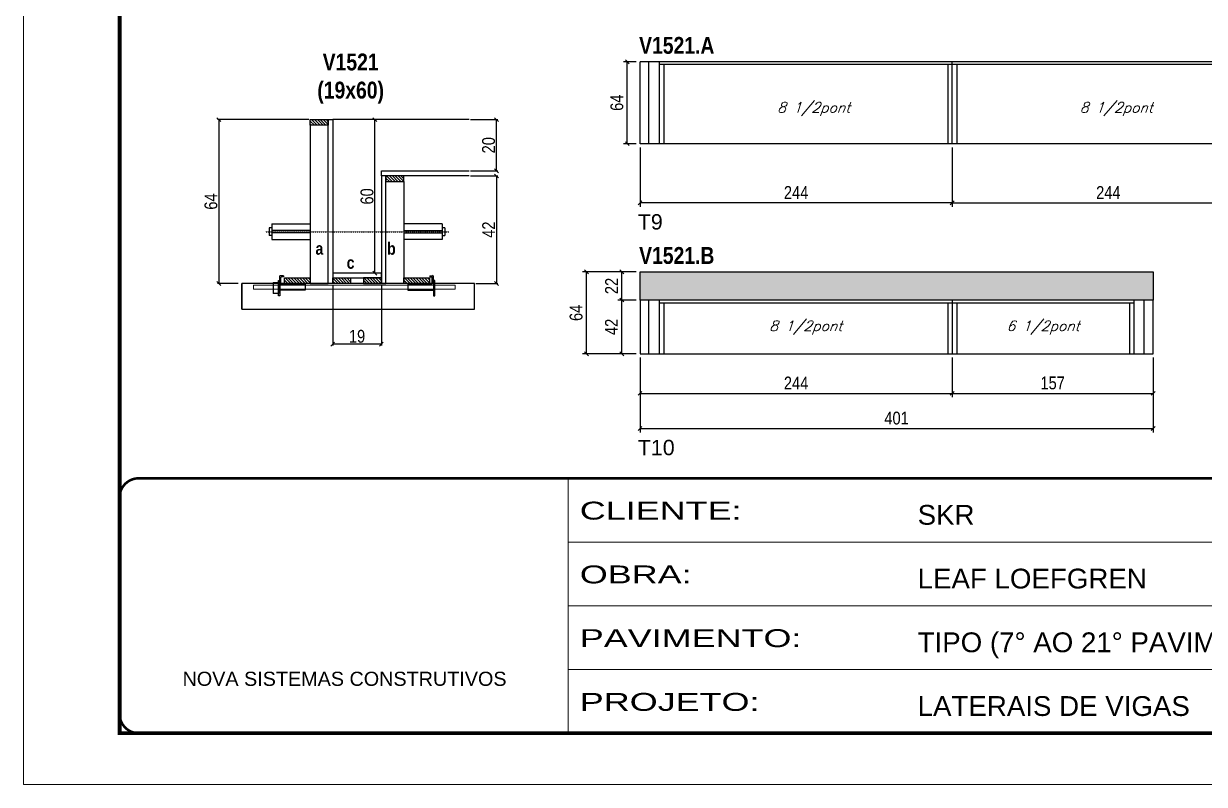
# Model space of a CAD drawing. Extents: x 3309 to 9563, y -2522 to 14608.
# Drawn here: x 3309 to 4232, y 8964 to 9558 of the extents above; entities that cross this region are included whole.
import ezdxf

# ---------------------------------------------------------------- set-up
doc = ezdxf.new("R2010")
doc.units = 0
for name, pattern in [('CONTINUO', [0]), ('DASHED', [0.75, 0.5, -0.25]), ('HIDDEN', [0.375, 0.25, -0.125])]:
    doc.linetypes.add(name, pattern=pattern)
for name, color, linetype in [('5', 5, 'Continuous'), ('barrote', 251, 'Continuous'), ('COTA', 241, 'Continuous'), ('detalhes', 4, 'Continuous'), ('NOMENCLATURA', 7, 'Continuous'), ('Painéis', 200, 'Continuous'), ('presilha', 1, 'Continuous'), ('SARR_2.2x10', 60, 'Continuous'), ('SARR_2.2x7', 40, 'Continuous'), ('SARR_3.5x7', 81, 'Continuous'), ('TENSOR', 3, 'Continuous'), ('texto', 7, 'Continuous')]:
    doc.layers.add(name, color=color, linetype=linetype)
for name, color, linetype, lineweight in [('CONCRETO', 251, 'Continuous', 25), ('Folhas', 255, 'Continuous', 9), ('SARRAFO DE PRESSAO', 251, 'DASHED', 9), ('SCO-___-LAJ', 2, 'Continuous', 0)]:
    doc.layers.add(name, color=color, linetype=linetype, lineweight=lineweight)
doc.styles.add('ARIAL', font='arial.ttf')
doc.styles.add('COTA TECNICA', font='techl___.ttf', dxfattribs={"height": 10})
doc.styles.add('COTA TECNICA 2X', font='techl___.ttf', dxfattribs={"height": 10})
doc.styles.add('Romans', font='romans.shx')
doc.styles.get("Standard").update_dxf_attribs({"font": 'arial.ttf'})
doc.styles.add('TECNICA', font='techb___.ttf', dxfattribs={"height": 10})
doc.styles.add('Tecnologia', font='')
doc.styles.get('Tecnologia').set_extended_font_data('Forgotten Futurist')
doc.dimstyles.new('PAINEL', dxfattribs={"dimtxt": 10, "dimasz": 3, "dimexe": 3, "dimexo": 3, "dimgap": 3, "dimtad": 1, "dimdec": 1, "dimzin": 12, "dimdsep": 46, "dimtxsty": 'COTA TECNICA', "dimblk1": 'OBLIQUE', "dimblk2": 'OBLIQUE', "dimsah": 1, "dimcen": 0.9, "dimclrd": 4, "dimclre": 4, "dimclrt": 240, "dimadec": 1, "dimazin": 3, "dimtfac": 1, "dimtdec": 1, "dimtmove": 0, "dimatfit": 3, "dimfxl": 1, "dimtolj": 1, "dimtzin": 12, "dimarcsym": 0})
doc.dimstyles.new('SECAO', dxfattribs={"dimscale": 0.333333, "dimtxt": 5, "dimasz": 9, "dimexe": 3, "dimexo": 3, "dimgap": 3, "dimtad": 1, "dimdec": 1, "dimlfac": 0.5, "dimzin": 12, "dimdsep": 46, "dimtxsty": 'COTA TECNICA 2X', "dimblk1": 'OBLIQUE', "dimblk2": 'OBLIQUE', "dimsah": 1, "dimcen": 0.9, "dimclrd": 4, "dimclre": 4, "dimclrt": 240, "dimadec": 1, "dimazin": 3, "dimtfac": 1, "dimtdec": 1, "dimtmove": 0, "dimatfit": 3, "dimfxl": 1, "dimtolj": 1, "dimtzin": 12, "dimarcsym": 0})
pattern_1 = [(135, (36786.496, -114157.0698), (-1.122532015, -1.122532015), [])]

# ---------------------------------------------------------------- blocks, each defined once
blk = doc.blocks.new('9999999999')
at = {"color": 30, "linetype": 'CONTINUO'}
for p, q in [((98564.56, 34230.21), (98564.56, 34429.45)), ((98564.56, 34379.64), (99583.98, 34379.64)), ((98564.56, 34329.83), (99487.98, 34329.83)), ((98564.56, 34280.02), (99487.98, 34280.02))]:
    blk.add_line(p, q, dxfattribs=at)
at = {"color": 30, "linetype": 'CONTINUO', "const_width": 2}
blk.add_lwpolyline([(99583.98, 34230.21), (99583.98, 34414.45, 0.414214), (99568.98, 34429.45), (98228.98, 34429.45, 0.414214), (98213.98, 34414.45), (98213.98, 34245.21, 0.414214), (98228.98, 34230.21), (99583.98, 34230.21)], format="xyb", dxfattribs=at)
at = {"layer": 'Folhas'}
blk.add_lwpolyline([(98138.98, 34190.21), (99623.98, 34190.21), (99623.98, 35240.21), (98138.98, 35240.21)], close=True, dxfattribs=at)
at = {"layer": 'Folhas', "color": 30, "const_width": 3}
blk.add_lwpolyline([(98213.98, 34230.21), (99583.98, 34230.21), (99583.98, 35200.21), (98213.98, 35200.21)], close=True, dxfattribs=at)
at = {"color": 7, "linetype": 'Continuous', "ltscale": 5, "style": 'ARIAL'}
for s, height, p in [('SKR', 15.483, (98837.68, 34393.13)), ('LEAF LOEFGREN', 15.4829, (98837.68, 34343.32)), ('TIPO (7° AO 21° PAVIMENTO)', 15.4829, (98837.68, 34293.51)), ('NOVA SISTEMAS CONSTRUTIVOS', 11.0592, (98263.19, 34267.21)), ('LATERAIS DE VIGAS', 15.4829, (98837.68, 34243.7))]:
    blk.add_text(s, height=height, dxfattribs=at).set_placement(p)
at = {"layer": 'Folhas', "color": 7, "style": 'Tecnologia', "width": 1.5}
for s, p in [('CLIENTE:', (98573.65, 34397.17)), ('OBRA:', (98573.65, 34347.31)), ('PAVIMENTO:', (98573.65, 34297.5)), ('PROJETO:', (98573.65, 34247.69))]:
    blk.add_text(s, height=14, dxfattribs=at).set_placement(p)
blk = doc.blocks.new('_Oblique')
at = {"color": 0, "linetype": 'ByBlock', "lineweight": -2}
blk.add_line((-0.5, -0.5), (0.5, 0.5), dxfattribs=at)
blk = doc.blocks.new('*D2028')
at = {"layer": 'COTA', "color": 4, "lineweight": -2, "transparency": 16777216}
for p, q in [((3550.96, 9354.1), (3550.96, 9306.63)), ((3588.96, 9354.1), (3588.96, 9306.63)), ((3588.96, 9307.63), (3550.96, 9307.63))]:
    blk.add_line(p, q, dxfattribs=at)
at = {"layer": 'Defpoints', "color": 0, "transparency": 16777216}
for p in [(3550.96, 9355.1), (3588.96, 9355.1), (3550.96, 9307.63)]:
    blk.add_point(p, dxfattribs=at)
at = {"layer": 'COTA', "color": 4, "lineweight": -2, "transparency": 16777216, "xscale": 3, "yscale": 3, "zscale": 3, "rotation": 180}
blk.add_blockref('_Oblique', (3550.96, 9307.63), dxfattribs=at)
at = {"layer": 'COTA', "color": 4, "lineweight": -2, "transparency": 16777216, "xscale": 3, "yscale": 3, "zscale": 3}
blk.add_blockref('_Oblique', (3588.96, 9307.63), dxfattribs=at)
at = {"layer": 'COTA', "color": 240, "transparency": 16777216, "insert": (3569.96, 9313.72), "char_height": 10, "attachment_point": 5, "style": 'COTA TECNICA 2X'}
blk.add_mtext('\\A1;19', dxfattribs=at)
blk = doc.blocks.new('PRESILHA METÁLICA 1')
at = {"layer": 'presilha'}
for p, q in [((6, 15.5), (7.5, 15.5)), ((6, -2.5), (6, 15.5)), ((7.5, 10.6), (7.5, 19.9)), ((7.5, 15.5), (7.5, -2.5)), ((12, 21), (8.6, 21)), ((9, 11.6), (9, 18.9)), ((12, 19.5), (9.6, 19.5)), ((12, 21), (12, 19.5)), ((0, 13), (6, 13)), ((0, 13), (0, 0)), ((6, 0), (0, 0)), ((6, 13), (6, 0)), ((37.5, 4.1), (7.5, 4.1)), ((37.5, 11), (9.6, 11)), ((37.5, 11), (37.5, 4.1)), ((7.5, -2.5), (6, -2.5))]:
    blk.add_line(p, q, dxfattribs=at)
for centre, radius, start, end in [((8.6, 19.9), 1.14, 90, 180), ((9.6, 18.9), 0.57, 90, 180), ((9.6, 11.6), 0.57, 180, 270)]:
    blk.add_arc(centre, radius, start, end, dxfattribs=at)
blk = doc.blocks.new('PRESILHA METÁLICA 2')
at = {"layer": 'presilha'}
for p, q in [((-5.2, 23.5), (-5.2, 22)), ((-5.2, 23.5), (-1.9, 23.5)), ((-5.2, 22), (-2.8, 22)), ((-2.2, 14.1), (-2.2, 21.4)), ((0.8, 18), (-0.8, 18)), ((-0.8, 18), (-0.8, 0)), ((-0.8, 14.6), (-0.8, 22.4)), ((0.8, 0), (0.8, 18)), ((-30.8, 13.5), (-30.8, 6.6)), ((-30.8, 13.5), (-2.8, 13.5)), ((-30.8, 6.6), (-0.8, 6.6)), ((-0.8, 0), (0.8, 0))]:
    blk.add_line(p, q, dxfattribs=at)
for centre, radius, start, end in [((-2.8, 21.4), 0.57, 0, 90), ((-2.8, 14.1), 0.57, 270, 0), ((-1.9, 22.4), 1.14, 0, 90)]:
    blk.add_arc(centre, radius, start, end, dxfattribs=at)
blk = doc.blocks.new('*D2029')
at = {"layer": 'COTA', "color": 4, "lineweight": -2, "transparency": 16777216}
for p, q in [((3532.36, 9483.1), (3460.91, 9483.1)), ((3461.91, 9483.1), (3461.91, 9355.1)), ((3477.14, 9355.1), (3460.91, 9355.1))]:
    blk.add_line(p, q, dxfattribs=at)
at = {"layer": 'Defpoints', "color": 0, "transparency": 16777216}
for p in [(3533.36, 9483.1), (3461.91, 9355.1), (3478.14, 9355.1)]:
    blk.add_point(p, dxfattribs=at)
at = {"layer": 'COTA', "color": 4, "lineweight": -2, "transparency": 16777216, "xscale": 3, "yscale": 3, "zscale": 3}
for p, rotation in [((3461.91, 9483.1), 90), ((3461.91, 9355.1), 270)]:
    blk.add_blockref('_Oblique', p, dxfattribs=dict(at, rotation=rotation))
at = {"layer": 'COTA', "color": 240, "transparency": 16777216, "insert": (3455.81, 9419.1), "char_height": 10, "attachment_point": 5, "rotation": 90, "style": 'COTA TECNICA 2X'}
blk.add_mtext('\\A1;64', dxfattribs=at)
blk = doc.blocks.new('*D2030')
at = {"layer": 'COTA', "color": 4, "lineweight": -2, "transparency": 16777216}
for p, q in [((3658.66, 9439.1), (3679.88, 9439.1)), ((3678.88, 9439.1), (3678.88, 9355.1)), ((3662.77, 9355.1), (3679.88, 9355.1))]:
    blk.add_line(p, q, dxfattribs=at)
at = {"layer": 'Defpoints', "color": 0, "transparency": 16777216}
for p in [(3657.66, 9439.1), (3661.77, 9355.1), (3678.88, 9355.1)]:
    blk.add_point(p, dxfattribs=at)
at = {"layer": 'COTA', "color": 4, "lineweight": -2, "transparency": 16777216, "xscale": 3, "yscale": 3, "zscale": 3}
for p, rotation in [((3678.88, 9439.1), 90), ((3678.88, 9355.1), 270)]:
    blk.add_blockref('_Oblique', p, dxfattribs=dict(at, rotation=rotation))
at = {"layer": 'COTA', "color": 240, "transparency": 16777216, "insert": (3672.8, 9397.1), "char_height": 10, "attachment_point": 5, "rotation": 90, "style": 'COTA TECNICA 2X'}
blk.add_mtext('\\A1;42', dxfattribs=at)
blk = doc.blocks.new('*D2031')
at = {"layer": 'COTA', "color": 4, "lineweight": -2, "transparency": 16777216}
for p, q in [((3587.96, 9483.1), (3582.88, 9483.1)), ((3583.88, 9363.1), (3583.88, 9483.1)), ((3587.96, 9363.1), (3582.88, 9363.1))]:
    blk.add_line(p, q, dxfattribs=at)
at = {"layer": 'Defpoints', "color": 0, "transparency": 16777216}
for p in [(3583.88, 9483.1), (3588.96, 9483.1), (3588.96, 9363.1)]:
    blk.add_point(p, dxfattribs=at)
at = {"layer": 'COTA', "color": 4, "lineweight": -2, "transparency": 16777216, "xscale": 3, "yscale": 3, "zscale": 3}
for p, rotation in [((3583.88, 9483.1), 90), ((3583.88, 9363.1), 270)]:
    blk.add_blockref('_Oblique', p, dxfattribs=dict(at, rotation=rotation))
at = {"layer": 'COTA', "color": 240, "transparency": 16777216, "insert": (3577.78, 9423.1), "char_height": 10, "attachment_point": 5, "rotation": 90, "style": 'COTA TECNICA 2X'}
blk.add_mtext('\\A1;60', dxfattribs=at)
blk = doc.blocks.new('*D2032')
at = {"layer": 'COTA', "color": 4, "lineweight": -2, "transparency": 16777216}
for p, q in [((3658.66, 9483.1), (3679.88, 9483.1)), ((3678.88, 9443.1), (3678.88, 9483.1)), ((3658.66, 9443.1), (3679.88, 9443.1))]:
    blk.add_line(p, q, dxfattribs=at)
at = {"layer": 'Defpoints', "color": 0, "transparency": 16777216}
for p in [(3657.66, 9483.1), (3678.88, 9483.1), (3657.66, 9443.1)]:
    blk.add_point(p, dxfattribs=at)
at = {"layer": 'COTA', "color": 4, "lineweight": -2, "transparency": 16777216, "xscale": 3, "yscale": 3, "zscale": 3}
for p, rotation in [((3678.88, 9483.1), 90), ((3678.88, 9443.1), 270)]:
    blk.add_blockref('_Oblique', p, dxfattribs=dict(at, rotation=rotation))
at = {"layer": 'COTA', "color": 240, "transparency": 16777216, "insert": (3672.77, 9463.1), "char_height": 10, "attachment_point": 5, "rotation": 90, "style": 'COTA TECNICA 2X'}
blk.add_mtext('\\A1;20', dxfattribs=at)
blk = doc.blocks.new('*D2033')
at = {"layer": 'COTA', "color": 4, "linetype": 'ByBlock', "lineweight": -2, "transparency": 16777216}
for p, q in [((3791.1, 9461.31), (3791.1, 9415.06)), ((4035.1, 9461.31), (4035.1, 9415.06)), ((4035.1, 9418.06), (3791.1, 9418.06))]:
    blk.add_line(p, q, dxfattribs=at)
at = {"layer": 'Defpoints', "color": 0, "linetype": 'ByBlock', "transparency": 16777216}
for p in [(3791.1, 9464.31), (4035.1, 9464.31), (3791.1, 9418.06)]:
    blk.add_point(p, dxfattribs=at)
at = {"layer": 'COTA', "color": 4, "linetype": 'ByBlock', "lineweight": -2, "transparency": 16777216, "xscale": 3, "yscale": 3, "zscale": 3, "rotation": 180}
blk.add_blockref('_Oblique', (3791.1, 9418.06), dxfattribs=at)
at = {"layer": 'COTA', "color": 4, "linetype": 'ByBlock', "lineweight": -2, "transparency": 16777216, "xscale": 3, "yscale": 3, "zscale": 3}
blk.add_blockref('_Oblique', (4035.1, 9418.06), dxfattribs=at)
at = {"layer": 'COTA', "color": 240, "linetype": 'ByBlock', "transparency": 16777216, "insert": (3913.1, 9426.13), "char_height": 10, "attachment_point": 5, "style": 'COTA TECNICA'}
blk.add_mtext('\\A1;244', dxfattribs=at)
blk = doc.blocks.new('*D2034')
at = {"layer": 'COTA', "color": 4, "lineweight": -2, "transparency": 16777216}
for p, q in [((4035.1, 9461.31), (4035.1, 9415.06)), ((4279.1, 9461.31), (4279.1, 9415.06)), ((4035.1, 9418.06), (4279.1, 9418.06))]:
    blk.add_line(p, q, dxfattribs=at)
at = {"layer": 'Defpoints', "color": 0, "transparency": 16777216}
for p in [(4035.1, 9464.31, 0), (4279.1, 9464.31, 0), (4279.1, 9418.06)]:
    blk.add_point(p, dxfattribs=at)
at = {"layer": 'COTA', "color": 4, "lineweight": -2, "transparency": 16777216, "xscale": 3, "yscale": 3, "zscale": 3, "rotation": 180}
blk.add_blockref('_Oblique', (4035.1, 9418.06), dxfattribs=at)
at = {"layer": 'COTA', "color": 4, "lineweight": -2, "transparency": 16777216, "xscale": 3, "yscale": 3, "zscale": 3}
blk.add_blockref('_Oblique', (4279.1, 9418.06), dxfattribs=at)
at = {"layer": 'COTA', "color": 240, "transparency": 16777216, "insert": (4157.1, 9426.13), "char_height": 10, "attachment_point": 5, "style": 'COTA TECNICA'}
blk.add_mtext('\\A1;244', dxfattribs=at)
blk = doc.blocks.new('*D2038')
at = {"layer": 'COTA', "color": 4, "lineweight": -2, "transparency": 16777216}
for p, q in [((3788.1, 9528.31), (3778.15, 9528.31)), ((3781.15, 9464.31), (3781.15, 9528.31)), ((3788.1, 9464.31), (3778.15, 9464.31))]:
    blk.add_line(p, q, dxfattribs=at)
at = {"layer": 'Defpoints', "color": 0, "transparency": 16777216}
for p in [(3781.15, 9528.31), (3791.1, 9528.31), (3791.1, 9464.31)]:
    blk.add_point(p, dxfattribs=at)
at = {"layer": 'COTA', "color": 4, "lineweight": -2, "transparency": 16777216, "xscale": 3, "yscale": 3, "zscale": 3}
for p, rotation in [((3781.15, 9528.31), 90), ((3781.15, 9464.31), 270)]:
    blk.add_blockref('_Oblique', p, dxfattribs=dict(at, rotation=rotation))
at = {"layer": 'COTA', "color": 240, "transparency": 16777216, "insert": (3773.05, 9496.31), "char_height": 10, "attachment_point": 5, "rotation": 90, "style": 'COTA TECNICA'}
blk.add_mtext('\\A1;64', dxfattribs=at)
blk = doc.blocks.new('*D2039')
at = {"layer": 'COTA', "color": 4, "lineweight": -2, "transparency": 16777216}
for p, q in [((3788.1, 9342.1), (3773.83, 9342.1)), ((3776.83, 9300.1), (3776.83, 9342.1)), ((3788.1, 9300.1), (3773.83, 9300.1))]:
    blk.add_line(p, q, dxfattribs=at)
at = {"layer": 'Defpoints', "color": 0, "transparency": 16777216}
for p in [(3776.83, 9342.1), (3791.1, 9342.1), (3791.1, 9300.1)]:
    blk.add_point(p, dxfattribs=at)
at = {"layer": 'COTA', "color": 4, "lineweight": -2, "transparency": 16777216, "xscale": 3, "yscale": 3, "zscale": 3}
for p, rotation in [((3776.83, 9342.1), 90), ((3776.83, 9300.1), 270)]:
    blk.add_blockref('_Oblique', p, dxfattribs=dict(at, rotation=rotation))
at = {"layer": 'COTA', "color": 240, "transparency": 16777216, "insert": (3768.76, 9321.1), "char_height": 10, "attachment_point": 5, "rotation": 90, "style": 'COTA TECNICA'}
blk.add_mtext('\\A1;42', dxfattribs=at)
blk = doc.blocks.new('*D2040')
at = {"layer": 'COTA', "color": 4, "lineweight": -2, "transparency": 16777216}
for p, q in [((3791.1, 9297.1), (3791.1, 9238.69)), ((4192.1, 9297.1), (4192.1, 9238.69)), ((3791.1, 9241.69), (4192.1, 9241.69))]:
    blk.add_line(p, q, dxfattribs=at)
at = {"layer": 'Defpoints', "color": 0, "transparency": 16777216}
for p in [(3791.1, 9300.1), (4192.1, 9300.1), (4192.1, 9241.69)]:
    blk.add_point(p, dxfattribs=at)
at = {"layer": 'COTA', "color": 4, "lineweight": -2, "transparency": 16777216, "xscale": 3, "yscale": 3, "zscale": 3, "rotation": 180}
blk.add_blockref('_Oblique', (3791.1, 9241.69), dxfattribs=at)
at = {"layer": 'COTA', "color": 4, "lineweight": -2, "transparency": 16777216, "xscale": 3, "yscale": 3, "zscale": 3}
blk.add_blockref('_Oblique', (4192.1, 9241.69), dxfattribs=at)
at = {"layer": 'COTA', "color": 240, "transparency": 16777216, "insert": (3991.6, 9249.79), "char_height": 10, "attachment_point": 5, "style": 'COTA TECNICA'}
blk.add_mtext('\\A1;401', dxfattribs=at)
blk = doc.blocks.new('*D2041')
at = {"layer": 'COTA', "color": 4, "lineweight": -2, "transparency": 16777216}
for p, q in [((3791.1, 9297.1), (3791.1, 9266.18)), ((4035.1, 9297.1), (4035.1, 9266.18)), ((3791.1, 9269.18), (4035.1, 9269.18))]:
    blk.add_line(p, q, dxfattribs=at)
at = {"layer": 'Defpoints', "color": 0, "transparency": 16777216}
for p in [(3791.1, 9300.1), (4035.1, 9300.1), (4035.1, 9269.18)]:
    blk.add_point(p, dxfattribs=at)
at = {"layer": 'COTA', "color": 4, "lineweight": -2, "transparency": 16777216, "xscale": 3, "yscale": 3, "zscale": 3, "rotation": 180}
blk.add_blockref('_Oblique', (3791.1, 9269.18), dxfattribs=at)
at = {"layer": 'COTA', "color": 4, "lineweight": -2, "transparency": 16777216, "xscale": 3, "yscale": 3, "zscale": 3}
blk.add_blockref('_Oblique', (4035.1, 9269.18), dxfattribs=at)
at = {"layer": 'COTA', "color": 240, "transparency": 16777216, "insert": (3913.1, 9277.25), "char_height": 10, "attachment_point": 5, "style": 'COTA TECNICA'}
blk.add_mtext('\\A1;244', dxfattribs=at)
blk = doc.blocks.new('*D2042')
at = {"layer": 'COTA', "color": 4, "lineweight": -2, "transparency": 16777216}
for p, q in [((4035.1, 9297.1), (4035.1, 9266.18)), ((4192.1, 9297.1), (4192.1, 9266.18)), ((4035.1, 9269.18), (4192.1, 9269.18))]:
    blk.add_line(p, q, dxfattribs=at)
at = {"layer": 'Defpoints', "color": 0, "transparency": 16777216}
for p in [(4035.1, 9300.1), (4192.1, 9300.1), (4192.1, 9269.18)]:
    blk.add_point(p, dxfattribs=at)
at = {"layer": 'COTA', "color": 4, "lineweight": -2, "transparency": 16777216, "xscale": 3, "yscale": 3, "zscale": 3, "rotation": 180}
blk.add_blockref('_Oblique', (4035.1, 9269.18), dxfattribs=at)
at = {"layer": 'COTA', "color": 4, "lineweight": -2, "transparency": 16777216, "xscale": 3, "yscale": 3, "zscale": 3}
blk.add_blockref('_Oblique', (4192.1, 9269.18), dxfattribs=at)
at = {"layer": 'COTA', "color": 240, "transparency": 16777216, "insert": (4113.6, 9277.29), "char_height": 10, "attachment_point": 5, "style": 'COTA TECNICA'}
blk.add_mtext('\\A1;157', dxfattribs=at)
blk = doc.blocks.new('*D2046')
at = {"layer": 'COTA', "color": 4, "lineweight": -2, "transparency": 16777216}
for p, q in [((3788.1, 9364.1), (3773.83, 9364.1)), ((3776.83, 9342.1), (3776.83, 9364.1)), ((3788.1, 9342.1), (3773.83, 9342.1))]:
    blk.add_line(p, q, dxfattribs=at)
at = {"layer": 'Defpoints', "color": 0, "transparency": 16777216}
for p in [(3776.83, 9364.1), (3791.1, 9364.1), (3791.1, 9342.1)]:
    blk.add_point(p, dxfattribs=at)
at = {"layer": 'COTA', "color": 4, "lineweight": -2, "transparency": 16777216, "xscale": 3, "yscale": 3, "zscale": 3}
for p, rotation in [((3776.83, 9364.1), 90), ((3776.83, 9342.1), 270)]:
    blk.add_blockref('_Oblique', p, dxfattribs=dict(at, rotation=rotation))
at = {"layer": 'COTA', "color": 240, "transparency": 16777216, "insert": (3768.83, 9353.1), "char_height": 10, "attachment_point": 5, "rotation": 90, "style": 'COTA TECNICA'}
blk.add_mtext('\\A1;22', dxfattribs=at)
blk = doc.blocks.new('*D2047')
at = {"layer": 'COTA', "color": 4, "lineweight": -2, "transparency": 16777216}
for p, q in [((3788.1, 9364.1), (3746.27, 9364.1)), ((3749.27, 9300.1), (3749.27, 9364.1)), ((3788.1, 9300.1), (3746.27, 9300.1))]:
    blk.add_line(p, q, dxfattribs=at)
at = {"layer": 'Defpoints', "color": 0, "transparency": 16777216}
for p in [(3749.27, 9364.1), (3791.1, 9364.1), (3791.1, 9300.1)]:
    blk.add_point(p, dxfattribs=at)
at = {"layer": 'COTA', "color": 4, "lineweight": -2, "transparency": 16777216, "xscale": 3, "yscale": 3, "zscale": 3}
for p, rotation in [((3749.27, 9364.1), 90), ((3749.27, 9300.1), 270)]:
    blk.add_blockref('_Oblique', p, dxfattribs=dict(at, rotation=rotation))
at = {"layer": 'COTA', "color": 240, "transparency": 16777216, "insert": (3741.17, 9332.1), "char_height": 10, "attachment_point": 5, "rotation": 90, "style": 'COTA TECNICA'}
blk.add_mtext('\\A1;64', dxfattribs=at)

msp = doc.modelspace()

# ---------------------------------------------------------------- hatches: boundary and pattern name
at = {"layer": 'COTA'}
h = msp.add_hatch(dxfattribs=at)
h.set_pattern_fill('AR-CONC', color=256, scale=0.03)
h.set_pattern_definition([(50, (-3189.9875, -378.879), (5.46554, -0.4781726), [0.5715, -6.2865]), (355, (-3189.9875, -378.879), (-1.0573026, 5.7317054), [0.4572, -5.0292175]), (100.451445, (-3189.532, -378.919), (4.4082374, 5.2535326), [0.4857003, -5.3427073]), (46.1842, (-3189.9875, -377.355), (8.1323712, -1.26127), [0.85725, -9.42975]), (96.63556, (-3189.31, -377.46), (7.122124, 7.4227837), [0.7285507, -8.014068]), (351.18415, (-3189.9875, -377.355), (7.122124, 7.422784), [0.685799, -7.543792]), (21, (-3189.2255, -377.736), (4.5484317, -3.067956), [0.5715, -6.2865]), (326, (-3189.2255, -377.736), (1.8540609, 5.525639), [0.4572, -5.0292]), (71.451445, (-3188.8465, -377.992), (6.4024926, 2.457683), [0.4857003, -5.3426981]), (37.5, (-3189.9875, -378.8791), (0.0926581, 2.53665117), [0, -4.96824, 0, -5.1054, 0, -5.04825]), (7.5, (-3189.9875, -378.8791), (2.0045899, 3.00541724), [0, -2.91084, 0, -4.85394, 0, -1.92405]), (327.5, (-3191.6868, -378.8791), (4.06771786, -0.17186232), [0, -1.905, 0, -5.9436, 0, -7.8867]), (317.5, (-3192.4488, -378.879), (4.4438754, 0.7627947), [0, -2.4765, 0, -3.94716, 0, -5.6007])])
h.paths.add_polyline_path([(4192.1, 9342.1), (4192.1, 9364.1), (3791.1, 9364.1), (3791.1, 9342.1)])
at = {"layer": 'SARR_2.2x10'}
h = msp.add_hatch(dxfattribs=at)
h.set_pattern_fill('ANSI31', color=256, scale=0.5, angle=90)
h.set_pattern_definition([(135, (36706.896, -114157.0698), (-1.122532015, -1.122532015), [])])
h.paths.add_polyline_path([(3513.36, 9359.5), (3513.36, 9355.1), (3533.36, 9355.1), (3533.36, 9359.5)])
h = msp.add_hatch(dxfattribs=at)
h.set_pattern_fill('ANSI31', color=256, scale=0.5, angle=90)
h.set_pattern_definition([(135, (36800.096, -114157.0698), (-1.122532015, -1.122532015), [])])
h.paths.add_polyline_path([(3606.56, 9359.5), (3606.56, 9355.1), (3626.56, 9355.1), (3626.56, 9359.5)])
at = {"layer": 'SARR_2.2x7'}
h = msp.add_hatch(dxfattribs=at)
h.set_pattern_fill('ANSI31', color=256, scale=0.5, angle=90)
h.set_pattern_definition([(135, (36720.896, -114033.4698), (-1.122532015, -1.122532015), [])])
h.paths.add_polyline_path([(3547.36, 9483.1), (3547.36, 9478.7), (3533.36, 9478.7), (3533.36, 9483.1)])
h = msp.add_hatch(dxfattribs=at)
h.set_pattern_fill('ANSI31', color=256, scale=0.5, angle=90)
h.set_pattern_definition([(135, (36700.896, -114077.4698), (-1.122532015, -1.122532015), [])])
h.paths.add_polyline_path([(3592.56, 9439.1), (3592.56, 9434.7), (3606.56, 9434.7), (3606.56, 9439.1)])
h = msp.add_hatch(dxfattribs=at)
h.set_pattern_fill('ANSI31', color=256, scale=0.5, angle=90)
h.set_pattern_definition(pattern_1)
h.paths.add_polyline_path([(3564.96, 9355.1), (3564.96, 9359.5), (3550.96, 9359.5), (3550.96, 9355.1)])
h = msp.add_hatch(dxfattribs=at)
h.set_pattern_fill('ANSI31', color=256, scale=0.5, angle=90)
h.set_pattern_definition(pattern_1)
h.paths.add_polyline_path([(3574.96, 9359.5), (3574.96, 9355.1), (3588.96, 9355.1), (3588.96, 9359.5)])

# ---------------------------------------------------------------- linework, layer by layer
at = {"ltscale": 3}
for p, q in [((3501.36, 9398.55), (3501.36, 9392.55)), ((3503.36, 9398.55), (3501.36, 9398.55)), ((3503.36, 9401.55), (3503.36, 9389.55)), ((3503.36, 9401.55), (3533.36, 9401.55)), ((3533.36, 9396.55), (3503.36, 9396.55)), ((3533.36, 9394.55), (3503.36, 9394.55)), ((3636.56, 9401.55), (3606.56, 9401.55)), ((3606.56, 9396.55), (3636.56, 9396.55)), ((3606.56, 9394.55), (3636.56, 9394.55)), ((3636.56, 9401.55), (3636.56, 9389.55)), ((3638.56, 9398.55), (3636.56, 9398.55)), ((3638.56, 9398.55), (3638.56, 9392.55)), ((3503.36, 9392.55), (3501.36, 9392.55)), ((3503.36, 9389.55), (3533.36, 9389.55)), ((3636.56, 9389.55), (3606.56, 9389.55)), ((3636.56, 9392.55), (3638.56, 9392.55))]:
    msp.add_line(p, q, dxfattribs=at)
at = {"layer": 'barrote'}
msp.add_lwpolyline([(3479.9, 9335.1), (3661.82, 9335.1), (3661.82, 9355.1), (3479.9, 9355.1)], close=True, dxfattribs=at)
at = {"layer": 'CONCRETO', "linetype": 'Continuous'}
msp.add_line((3657.66, 9483.1), (3550.96, 9483.1), dxfattribs=at)
at = {"layer": 'COTA'}
for p, q in [((3791.1, 9342.1, 0), (3791.1, 9364.1, 0)), ((3791.1, 9364.1, 0), (4192.1, 9364.1, 0)), ((4192.1, 9364.1, 0), (4192.1, 9342.1, 0))]:
    msp.add_line(p, q, dxfattribs=at)
at = {"layer": 'detalhes', "color": 250}
msp.add_line((3479.9, 9335.1), (3479.9, 9355.1), dxfattribs=at)
at = {"layer": 'Painéis', "linetype": 'ByBlock'}
for p, q in [((4551.1, 9528.31, 0), (3791.1, 9528.31, 0)), ((3791.1, 9464.31, 0), (3791.1, 9528.31, 0)), ((4035.1, 9464.31, 0), (4035.1, 9528.31, 0)), ((4551.1, 9464.31, 0), (3791.1, 9464.31, 0)), ((4192.1, 9342.1, 0), (3791.1, 9342.1, 0)), ((3791.1, 9342.1, 0), (3791.1, 9300.1, 0)), ((4035.1, 9342.1, 0), (4035.1, 9300.1, 0)), ((4192.1, 9300.1, 0), (4192.1, 9342.1, 0)), ((3791.1, 9300.1, 0), (4192.1, 9300.1, 0))]:
    msp.add_line(p, q, dxfattribs=at)
at = {"layer": 'Painéis', "linetype": 'Continuous'}
for points in [[(3547.36, 9355.1), (3547.36, 9483.1), (3550.96, 9483.1), (3550.96, 9355.1)], [(3592.56, 9355.1), (3592.56, 9439.1), (3588.96, 9439.1), (3588.96, 9355.1)], [(3588.96, 9363.1), (3550.96, 9363.1), (3550.96, 9359.5), (3588.96, 9359.5)]]:
    msp.add_lwpolyline(points, close=True, dxfattribs=at)
at = {"layer": 'Painéis', "linetype": 'Continuous', "elevation": 0}
msp.add_lwpolyline([(3657.66, 9439.1), (3588.96, 9439.1), (3588.96, 9443.1), (3657.66, 9443.1)], dxfattribs=at)
at = {"layer": 'SARR_2.2x10'}
for points in [[(3513.36, 9359.5), (3533.36, 9359.5), (3533.36, 9355.1), (3513.36, 9355.1)], [(3606.56, 9359.5), (3626.56, 9359.5), (3626.56, 9355.1), (3606.56, 9355.1)]]:
    msp.add_lwpolyline(points, close=True, dxfattribs=at)
at = {"layer": 'SARR_2.2x7', "linetype": 'Continuous'}
for p, q in [((3798.1, 9464.31, 0), (3798.1, 9528.31, 0)), ((4035.1, 9526.11, 0), (3806.1, 9526.11, 0)), ((4279.1, 9526.11, 0), (4035.1, 9526.11, 0)), ((3798.1, 9300.1, 0), (3798.1, 9342.1, 0)), ((3806.1, 9339.9, 0), (4035.1, 9339.9, 0)), ((4035.1, 9339.9, 0), (4177.1, 9339.9, 0)), ((4185.1, 9300.1, 0), (4185.1, 9342.1, 0))]:
    msp.add_line(p, q, dxfattribs=at)
at = {"layer": 'SARR_2.2x7', "elevation": 0}
for points in [[(3533.36, 9483.1), (3547.36, 9483.1), (3547.36, 9478.7), (3533.36, 9478.7)], [(3606.56, 9439.1), (3592.56, 9439.1), (3592.56, 9434.7), (3606.56, 9434.7)]]:
    msp.add_lwpolyline(points, close=True, dxfattribs=at)
at = {"layer": 'SARR_2.2x7'}
for points in [[(3550.96, 9359.5), (3564.96, 9359.5), (3564.96, 9355.1), (3550.96, 9355.1)], [(3588.96, 9359.5), (3574.96, 9359.5), (3574.96, 9355.1), (3588.96, 9355.1)]]:
    msp.add_lwpolyline(points, close=True, dxfattribs=at)
at = {"layer": 'SARR_3.5x7'}
for p, q in [((3806.1, 9528.31, 0), (3806.1, 9464.31, 0)), ((3809.6, 9526.11, 0), (3809.6, 9464.31, 0)), ((4031.6, 9526.11, 0), (4031.6, 9464.31, 0)), ((4038.6, 9526.11, 0), (4038.6, 9464.31, 0)), ((3806.1, 9342.1, 0), (3806.1, 9300.1, 0)), ((3809.6, 9339.9, 0), (3809.6, 9300.1, 0)), ((4031.6, 9339.9, 0), (4031.6, 9300.1, 0)), ((4038.6, 9339.9, 0), (4038.6, 9300.1, 0)), ((4173.6, 9339.9, 0), (4173.6, 9300.1, 0)), ((4177.1, 9342.1, 0), (4177.1, 9300.1, 0))]:
    msp.add_line(p, q, dxfattribs=at)
for points in [[(3547.36, 9478.7), (3533.36, 9478.7), (3533.36, 9355.1), (3547.36, 9355.1)], [(3592.56, 9434.7), (3606.56, 9434.7), (3606.56, 9355.1), (3592.56, 9355.1)]]:
    msp.add_lwpolyline(points, close=True, dxfattribs=at)
at = {"layer": 'SCO-___-LAJ', "color": 1}
msp.add_lwpolyline([(3488.9, 9353.77), (3646.74, 9353.77), (3646.74, 9350.57), (3488.9, 9350.57)], close=True, dxfattribs=at)
at = {"layer": 'TENSOR', "linetype": 'HIDDEN', "ltscale": 0.5}
msp.add_line((3498.36, 9395.55), (3641.86, 9395.55), dxfattribs=at)

# ---------------------------------------------------------------- block references
at = {"layer": 'presilha', "xscale": 0.6666666666666666, "yscale": 0.6666666666666666, "zscale": 0.6666666666666666}
for name, p in [('PRESILHA METÁLICA 1', (3504.49, 9347.13)), ('PRESILHA METÁLICA 2', (3630.24, 9345.47))]:
    msp.add_blockref(name, p, dxfattribs=at)
at = {"layer": 'SARRAFO DE PRESSAO', "color": 6, "linetype": 'ByBlock'}
msp.add_blockref('9999999999', (-94829.61, -25226.65), dxfattribs=at)

# ---------------------------------------------------------------- texts
at = {"layer": '5', "linetype": 'Continuous'}
for s, p in [('T9', (3789.31, 9397.22, 0)), ('T10', (3789.31, 9220.85, 0))]:
    msp.add_text(s, height=12, rotation=0.00004, dxfattribs=at).set_placement(p)
at = {"layer": 'detalhes', "style": 'TECNICA'}
for s, p in [('a', (3537.48, 9377.54)), ('b', (3593.46, 9377.53)), ('c', (3561.85, 9366.57))]:
    msp.add_text(s, height=9.6, dxfattribs=at).set_placement(p)
at = {"layer": 'NOMENCLATURA', "style": 'TECNICA'}
for s, p in [('V1521.A', (3790.39, 9534.55, 0)), ('V1521.B', (3790.39, 9370.34, 0))]:
    msp.add_text(s, height=13.2, dxfattribs=at).set_placement(p)
at = {"layer": 'NOMENCLATURA', "insert": (3564.96, 9534.79), "char_height": 13.2, "attachment_point": 2, "style": 'TECNICA'}
msp.add_mtext_dynamic_manual_height_columns('V1521\\P(19x60)', width=300.2766, gutter_width=1, heights=[0], dxfattribs=at)
at = {"layer": 'texto', "color": 2, "char_height": 8, "attachment_point": 5, "style": 'Romans'}
for s, insert in [('{\\Q19;\\C256;8 1/2pont}', (3926.85, 9491.31, 0)), ('{\\Q19;\\C256;8 1/2pont}', (4163.35, 9491.31, 0)), ('{\\Q19;\\C256;8 1/2pont}', (3920.6, 9320.6, 0)), ('{\\Q19;\\C256;6 1/2pont}', (4106.1, 9320.6, 0))]:
    msp.add_mtext(s, dxfattribs=dict(at, insert=insert))

# ---------------------------------------------------------------- dimensions: what is measured, and where the dimension line sits
at = {"layer": 'COTA'}
for base, p1, p2, dimstyle, picture, middle in [((3781.15, 9528.31, 0), (3791.1, 9464.31, 0), (3791.1, 9528.31, 0), 'PAINEL', '*D2038', (3773.05, 9496.31, 0)), ((3461.91, 9355.1, 0), (3533.36, 9483.1), (3478.14, 9355.1, 0), 'SECAO', '*D2029', (3455.81, 9419.1, 0)), ((3583.88, 9483.1), (3588.96, 9363.1), (3588.96, 9483.1), 'SECAO', '*D2031', (3577.78, 9423.1)), ((3678.88, 9483.1), (3657.66, 9443.1), (3657.66, 9483.1), 'SECAO', '*D2032', (3672.77, 9463.1)), ((3678.88, 9355.1, 0), (3657.66, 9439.1), (3661.77, 9355.1, 0), 'SECAO', '*D2030', (3672.8, 9397.1, 0)), ((3749.27, 9364.1, 0), (3791.1, 9300.1, 0), (3791.1, 9364.1, 0), 'PAINEL', '*D2047', (3741.17, 9332.1, 0)), ((3776.83, 9364.1, 0), (3791.1, 9342.1, 0), (3791.1, 9364.1, 0), 'PAINEL', '*D2046', (3768.83, 9353.1, 0)), ((3776.83, 9342.1, 0), (3791.1, 9300.1, 0), (3791.1, 9342.1, 0), 'PAINEL', '*D2039', (3768.76, 9321.1, 0))]:
    dim = msp.add_linear_dim(base=base, p1=p1, p2=p2, angle=90, dimstyle=dimstyle, dxfattribs=at)
    dim.commit()
    dim.dimension.update_dxf_attribs({"geometry": picture, "text_midpoint": middle})
at = {"layer": 'COTA', "linetype": 'ByBlock'}
dim = msp.add_linear_dim(base=(3791.1, 9418.06, 0), p1=(4035.1, 9464.31, 0), p2=(3791.1, 9464.31, 0), angle=180, dimstyle='PAINEL', override={"dimtmove": 1}, dxfattribs=at)
dim.commit()
dim.dimension.update_dxf_attribs({"geometry": '*D2033', "text_midpoint": (3913.1, 9426.13, 0)})
at = {"layer": 'COTA'}
for base, p1, p2, picture, middle in [((4279.1, 9418.06, 0), (4035.1, 9464.31, 0), (4279.1, 9464.31, 0), '*D2034', (4157.1, 9426.13, 0)), ((4192.1, 9241.69, 0), (3791.1, 9300.1, 0), (4192.1, 9300.1, 0), '*D2040', (3991.6, 9249.79, 0)), ((4035.1, 9269.18, 0), (3791.1, 9300.1, 0), (4035.1, 9300.1, 0), '*D2041', (3913.1, 9277.25, 0))]:
    dim = msp.add_linear_dim(base=base, p1=p1, p2=p2, dimstyle='PAINEL', dxfattribs=at)
    dim.commit()
    dim.dimension.update_dxf_attribs({"geometry": picture, "text_midpoint": middle})
dim = msp.add_linear_dim(base=(3550.96, 9307.63), p1=(3588.96, 9355.1), p2=(3550.96, 9355.1), angle=180, dimstyle='SECAO', dxfattribs=at)
dim.commit()
dim.dimension.update_dxf_attribs({"geometry": '*D2028', "text_midpoint": (3569.96, 9307.63), "dimtype": 160})
dim = msp.add_linear_dim(base=(4192.1, 9269.18, 0), p1=(4035.1, 9300.1, 0), p2=(4192.1, 9300.1, 0), dimstyle='PAINEL', override={"dimtmove": 1}, dxfattribs=at)
dim.commit()
dim.dimension.update_dxf_attribs({"geometry": '*D2042', "text_midpoint": (4113.6, 9277.29, 0)})

doc.saveas('drawing.dxf')
